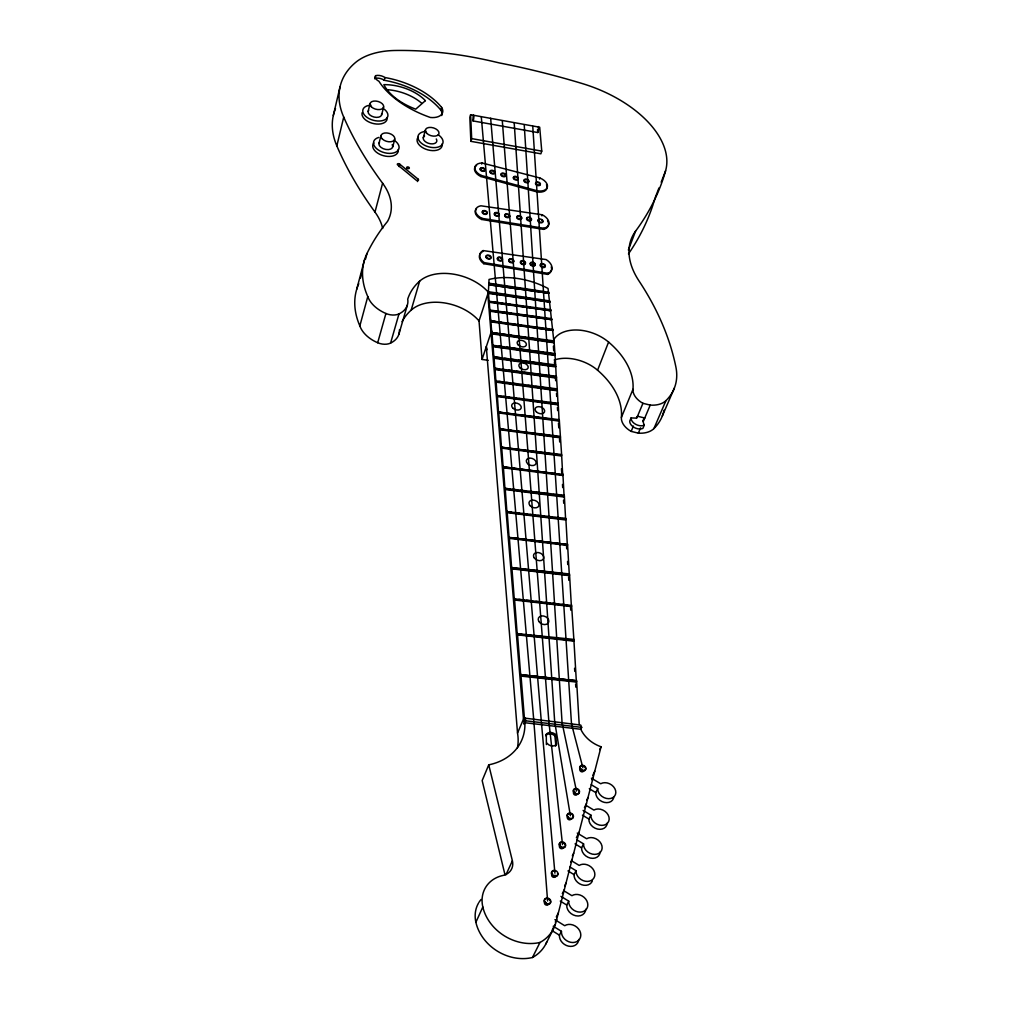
<?xml version="1.0" encoding="UTF-8"?>
<svg xmlns="http://www.w3.org/2000/svg" width="1009" height="1009" viewBox="0 0 1009 1009"><rect width="100%" height="100%" fill="white"/><g stroke="black" fill="none" stroke-linecap="round" stroke-linejoin="round"><path stroke-width="1.5" d="M488.949 284.185L488.999 283.214L548.732 292.257L548.846 293.253L488.76 284.74L548.846 293.253M333.311 115.505L340.033 86.85M382.688 228.425A75.259 47.133 13.8 0 0 374.982 212.092A479.767 263.349 22.2 0 1 336.829 145.889L343.716 117.094A122.253 70.315 16.6 0 1 355.66 62.394A74.918 42.769 15.8 0 1 395.515 50.475A274.171 167.608 17.5 0 1 493.628 61.587L499.745 63.012A585.106 400.359 19.5 0 1 582.483 83.621A101.102 57.702 18.7 0 1 665.599 170.773L661.172 182.225M374.743 78.816A7.177 4.074 15.1 0 1 374.97 78.387L375.651 75.65A7.517 4.263 15.1 0 1 384.921 77.529A67.111 39.01 15.2 0 1 441.627 107.421L440.857 110.132A14.858 8.551 16 0 1 441.753 115.543M368.134 111.356L370.076 103.574M440.857 110.132A67.023 39.036 15.2 0 0 384.227 80.266L384.921 77.529M381.642 114.799L383.634 107.042M378.98 143.417L380.986 135.61M504.954 874.652L482.163 780.575L488.734 764.847A60.515 47.688 22.9 0 0 524.857 722.721L580.806 729.267A28.681 21.883 27.9 0 0 601.049 746.761L555.745 923.058A44.232 37.005 31.2 0 1 539.979 942.456L532.437 957.516A43.299 36.349 31.9 0 1 475.882 922.289A34.293 28.87 31.6 0 1 478.506 903.118M374.982 212.092L382.6 183.222A485.405 261.255 22.1 0 1 343.716 117.094M392.715 146.898L394.771 139.103M356.732 289.217L364.463 259.981M360.427 278.282L361.588 273.906M365.46 259.3L367.011 253.461A389.323 247.899 24.1 0 1 387.481 221.463A76.255 46.893 13.9 0 0 382.6 183.222M473.07 120.929C474.974 116.401 472.729 110.46 473.07 120.929L537.772 132.532A3.759 0.719 -79.8 0 0 538.541 128.408A3.759 0.719 -79.8 0 0 538.112 126.604M399.123 166.611L399.766 164.215A1.387 0.832 15.6 0 0 397.861 163.723A1.387 0.832 15.6 0 0 397.596 164.871L416.074 180.081A1.463 0.883 16 0 0 418.104 180.447A1.463 0.883 16 0 0 418.117 179.161L399.766 164.215M399.438 329.792A28.202 18.603 15.5 0 1 390.597 343.085A12.537 8.299 15.8 0 1 377.694 342.745A30.447 20.029 15.9 0 1 359.847 325.894L367.781 296.583A109.817 70.012 17.7 0 1 367.011 253.461M423.276 137.766L425.407 130.035M417.449 181.557L418.117 179.161M377.694 342.745L385.917 313.496A30.875 19.953 16 0 1 367.781 296.583M390.597 343.085L398.984 313.9A28.593 18.54 15.6 0 0 407.712 299.194A88.981 57.601 18.4 0 1 419.656 281.145A42.466 27.306 17.4 0 1 488.381 292.282L489.037 279.443A62.217 39.919 19 0 1 548.051 288.46L553.878 341.458L550.763 341.017M398.921 334.143L407.371 305.021M402.049 321.669A87.783 57.828 18.4 0 1 411.168 310.141L419.656 281.145M470.623 114.736L469.828 117.448L470.862 141.336L540.874 153.809L541.757 151.123L539.701 127.235L470.623 114.736L471.67 138.611L470.862 141.336M481.684 164.076L482.025 162.979L539.903 177.988A11.238 6.634 18.4 0 1 547.408 186.892A11.238 6.634 18.4 0 1 537.431 190.852L481.217 175.44A11.149 6.596 17.3 0 1 474.798 167.696A11.149 6.596 17.3 0 1 482.025 162.979M546.474 184.723A11.225 6.634 18.4 0 1 537.078 191.937L480.877 176.525L481.217 175.44M481.684 219.47L482.025 218.373A11.061 6.722 17.6 0 1 475.516 211.158A11.061 6.722 17.6 0 1 480.902 205.798L542.274 214.791A12.209 7.378 18.6 0 1 543.939 228.274L543.561 229.358L481.684 219.47A11.061 6.722 17.6 0 1 476.475 208.8M482.781 251.682L483.134 250.585L546.109 259.578A13.231 8.198 19 0 1 547.963 273.313L547.584 274.398L483.816 263.715A12.512 7.795 17.9 0 1 481.697 252.326M483.816 263.715L484.169 262.617A12.512 7.795 17.9 0 1 483.134 250.585M488.179 360.327L482.037 359.456L479.035 320.938L488.558 291.727L549.703 300.934L549.829 302.069L488.47 293.417L488.558 291.727M489.315 300.72L489.226 302.309L550.788 310.747L550.674 309.725L489.138 301.275L488.47 293.417M490.059 309.498L489.983 311.264L551.784 319.689L551.671 318.667L489.869 310.053L489.226 302.309M495.419 321.442L490.778 320.761L552.869 329.35L552.995 330.46L490.878 321.884L490.967 320.206M539.55 179.06L539.903 177.988M537.078 191.937L537.431 190.852M482.037 359.456L491.623 330.725M491.963 331.999L492.846 345.292L554.912 353.528L554.067 340.916L491.774 332.554L490.878 321.884M553.146 376.445L556.211 376.874L555.669 364.968L493.817 356.833L493.035 344.737M541.909 215.876L542.274 214.791M497.866 368.714L494.788 368.285L494.006 356.278M494.788 368.285L556.426 376.319L557.258 388.894L495.86 380.973L494.978 367.73M500.212 395.982L497.096 395.553L496.05 380.418M497.096 395.553L558.204 403.335L559.087 420.261L555.972 419.845M515.574 414.384L498.484 412.076L497.286 394.998M498.484 412.076L559.289 419.706L560.399 436.367L499.909 428.875L511.941 430.49M499.909 428.875L498.686 411.521M504.525 447.63L501.448 447.227L500.098 428.321M501.448 447.227L561.609 454.554L562.669 474.545L503.113 466.839L501.65 446.672M550.674 309.725L547.42 309.826M509.595 488.949L504.929 488.356L503.314 466.284M504.929 488.356L564.308 495.331L565.608 518.967L562.518 518.588M511.525 512.231L506.896 511.651L505.131 487.801M555.669 364.968L554.912 353.528M506.896 511.651L565.835 518.412L567.298 544.456L509.066 537.356L507.098 511.096M548.631 402.604L558.002 403.89L557.258 388.894M511.84 567.121L514.249 598.841L571.334 605.438L569.517 573.982L511.626 567.676L509.268 536.801M628.355 250.03L635.607 231.111A549.173 307.114 10.9 0 0 665.599 170.773M561.609 454.554L560.399 436.367M655.081 197.991L658.953 187.964M664.023 410.196A80.644 52.872 21.2 0 1 653.908 428.585A24.771 16.308 22.5 0 1 638.356 433.151L631.155 431.385A17.683 11.667 22.7 0 1 621.393 417.411A77.63 51.711 20.4 0 0 597.58 370.215L608.578 342.076A35.378 22.816 20.8 0 0 553.752 339.655M560.966 495.482L564.081 495.886L562.896 474.003M521.767 634.144L517.188 633.639L514.476 598.287M517.188 633.639L573.856 639.403L576.303 680.659L520.657 674.68L517.415 633.084M509.141 538.339L566.226 545.301L567.588 544.923L567.525 543.901M566.175 574.159L569.29 574.537L567.588 544.923M621.393 417.411L632.971 389.31A78.715 51.535 20.3 0 0 608.578 342.076M524.566 720.136L520.884 674.126M631.066 417.94L629.73 421.144A8.198 5.411 22.7 0 0 634.283 427.513A8.198 5.411 22.7 0 0 642.884 428.421L644.246 425.218L642.746 420.728L644.764 418.016L637.511 416.238L636.111 418.104L631.066 417.94A8.211 5.411 22.7 0 0 635.632 424.297A8.211 5.411 22.7 0 0 644.246 425.218M631.155 431.385L633.387 426.075M636.616 418.369L642.935 403.31A17.935 11.629 22.6 0 1 632.971 389.31M638.356 433.151L640.601 427.854M643.401 421.22L650.225 405.101A25.111 16.245 22.4 0 0 665.94 400.636A81.754 52.67 21.1 0 0 675.879 366.948A393.497 263.135 13.7 0 0 639.025 280.969A92.992 55.432 22.4 0 1 635.607 231.111M517.466 747.719A59.96 47.637 23 0 0 517.529 733.051L524.251 717.311M573.856 639.403L571.561 604.883M525.386 718.206L523.86 721.776L524.15 724.361L525.676 720.804L525.386 718.206L580.768 725.067L581.688 727.375L580.806 729.267M653.908 428.585L665.94 400.636M662.333 415.948L674.378 388.049M546.285 734.325L545.68 735.675A6.243 4.868 26.5 0 1 554.874 735.826L555.492 734.464A6.243 4.868 26.5 0 0 546.285 734.325L546.399 744.554M579.216 724.664L576.555 680.116M475.882 922.289L482.819 906.99A34.634 28.946 31.1 0 1 502.987 875.459A16.207 13.432 28.5 0 0 512.383 860.778L488.734 764.847M555.366 746.092A5.726 4.465 26.6 0 0 555.845 745.487L556.463 744.125L555.492 734.464M505.963 874.765L512.383 860.778M599.699 749.586L601.049 746.761M592.75 775.416L594.768 771.229M591.942 779.755L593.292 776.98M586.645 800.364L587.995 797.577M584.451 807.641L586.481 803.479M613.825 796.669A9.497 7.441 29.9 0 1 604.378 802.395A9.497 7.441 29.9 0 1 595.789 792.595L597.744 788.609L591.224 784.712M576.379 837.735L579.09 832.211M607.178 823.155A9.623 7.631 30.6 0 1 597.58 829.07A9.623 7.631 30.6 0 1 588.903 819.056L590.858 815.083L583.101 810.416M572.355 855.884L573.717 853.135M570.753 862.102L572.116 859.353M600.128 851.974A9.775 7.832 31.5 0 1 590.366 858.079A9.775 7.832 31.5 0 1 581.588 847.837L583.555 843.877L577.009 839.917M564.636 885.864L566.011 883.115M562.316 893.621L564.372 889.509M592.397 880.882A9.901 8.022 32.3 0 1 581.701 884.742A9.901 8.022 32.3 0 1 574.058 874.626L576.025 870.691L569.934 866.971M556.3 916.954L558.368 912.868M555.303 922.163L556.678 919.439M552.276 929.907L555.051 924.421M545.793 944.033L553.424 928.961M585.788 909.235A10.052 8.249 33.4 0 1 575.698 915.756A10.052 8.249 33.4 0 1 566.73 905.048L568.71 901.125L560.941 896.358M578.762 939.417A10.204 8.463 34.6 0 1 568.496 946.152A10.204 8.463 34.6 0 1 559.427 935.192L561.42 931.307L553.235 926.249M523.747 675.008L528.388 675.513M533.017 676.005L537.658 676.509M542.3 677.001L546.928 677.506M553.121 678.162L556.211 678.502M560.853 678.994L565.481 679.498M570.123 679.99L574.764 680.495M520.997 675.525L576.644 681.504M520.77 676.08L576.404 682.046M526.332 634.661L530.911 635.166M535.489 635.683L540.067 636.2M544.633 636.704L549.211 637.221M553.79 637.726L558.368 638.243M562.934 638.747L567.512 639.265M517.516 634.283L573.932 640.589M517.289 634.838L573.692 641.131M518.878 599.384L523.507 599.914M526.597 600.267L531.226 600.809M535.855 601.339L540.483 601.868M545.1 602.411L549.728 602.941M552.818 603.294L557.447 603.836M562.076 604.366L566.705 604.908M514.565 599.447L571.636 606.031M514.35 600.002L571.409 606.586M525.676 720.804L581.688 727.375M514.741 568.054L519.408 568.609M522.536 568.975L527.202 569.53M531.882 570.085L536.561 570.64M539.676 571.018L544.356 571.573M549.022 572.128L553.701 572.683M556.817 573.049L561.496 573.604M511.929 568.269L569.593 575.105M511.714 568.824L569.366 575.66M513.657 537.911L516.722 538.289M521.325 538.844L525.916 539.411M528.981 539.777L533.584 540.345M536.649 540.723L542.779 541.467M545.844 541.833L550.435 542.401M555.038 542.956L559.629 543.523M562.707 543.889L565.772 544.267M509.356 537.784L566.453 544.746M506.972 512.648L565.683 519.963M514.615 512.61L519.257 513.19M522.347 513.568L526.975 514.149M530.066 514.54L534.707 515.12M537.797 515.498L543.977 516.267M547.067 516.658L551.709 517.239M554.799 517.617L559.427 518.197M507.186 512.093L565.898 519.408M512.711 489.352L517.377 489.945M520.493 490.336L525.159 490.929M529.839 491.522L532.954 491.925M536.056 492.316L540.736 492.909M543.851 493.313L548.518 493.906M553.184 494.498L556.3 494.889M505.232 488.961L564.384 496.478M505.03 489.516L564.157 497.033M506.165 467.243L510.743 467.835M513.795 468.226L518.386 468.819M521.439 469.21L526.017 469.803M529.069 470.207L533.66 470.799M536.712 471.19L548.934 472.767M551.986 473.171L558.091 473.953M503.39 467.205L562.959 474.911M503.188 467.772L562.732 475.466M501.523 448.11L561.445 455.98M507.603 448.034L519.9 449.648M522.965 450.052L527.581 450.657M530.658 451.073L535.262 451.679M538.339 452.082L542.943 452.688M546.02 453.091L558.318 454.706M501.725 447.555L561.66 455.437M515.057 430.893L519.723 431.524M522.839 431.94L527.505 432.558M530.62 432.975L557.069 436.506M500.174 429.203L560.462 437.238M499.985 429.758L560.247 437.792M518.689 414.8L552.869 419.416M498.749 412.366L559.352 420.551M498.56 412.921L559.137 421.094M503.34 396.411L509.583 397.256M512.711 397.685L515.839 398.114M518.954 398.542L523.646 399.186M526.761 399.614L531.453 400.258M534.581 400.674L537.696 401.103M540.824 401.532L545.503 402.175M497.361 395.969L558.28 404.306M497.172 396.524L558.065 404.861M502.469 369.357L505.534 369.786M508.612 370.215L513.215 370.858M516.293 371.287L519.358 371.716M523.961 372.359L527.039 372.788M531.642 373.431L534.72 373.86M537.784 374.289L542.388 374.932M545.465 375.361L548.543 375.789M495.091 368.979L556.501 377.555M494.889 369.534L556.3 378.098M498.925 381.402L501.978 381.818M506.568 382.461L509.633 382.878M512.686 383.306L517.276 383.937M521.867 384.58L524.92 384.997M527.984 385.425L531.037 385.842M535.628 386.485L538.692 386.901M541.745 387.33L546.336 387.961M550.927 388.591L553.991 389.02M495.369 357.047L499.985 357.703M504.614 358.346L507.691 358.788M510.768 359.217L513.858 359.645M518.475 360.301L521.565 360.743M524.642 361.172L529.271 361.827M532.348 362.256L535.426 362.685M540.055 363.341L543.132 363.77M546.222 364.211L550.838 364.867M494.133 357.665L555.757 366.343M493.943 358.22L555.555 366.898M499.039 346.163L502.129 346.604M506.77 347.26L509.86 347.701M512.95 348.143L516.04 348.584M520.682 349.24L523.772 349.682M526.875 350.123L529.965 350.564M534.606 351.22L537.696 351.662M540.786 352.103L543.876 352.532M548.518 353.2L551.62 353.642M493.149 346.1L555 354.891M492.96 346.655L554.799 355.433M496.151 381.553L557.346 390.231M495.961 382.108L557.132 390.773M494.877 332.995L497.979 333.449M502.646 334.118L505.749 334.559M508.851 335.001L511.954 335.455M516.608 336.123L519.723 336.565M522.826 337.006L525.929 337.46M530.583 338.116L533.685 338.57M536.801 339.011L539.903 339.453M544.557 340.121L547.66 340.575M492.064 333.311L554.155 342.202M491.887 333.865L553.954 342.757M490.16 310.709L551.784 319.689M492.203 301.729L495.268 302.17M498.332 302.624L502.936 303.305M506.001 303.747L510.604 304.428M513.669 304.869L516.747 305.323M519.812 305.777L522.876 306.219M525.941 306.673L530.545 307.354M533.61 307.795L536.674 308.25M539.752 308.704L544.343 309.372M489.403 301.754L550.788 310.747M498.509 321.896L501.612 322.363M504.702 322.817L507.792 323.271M512.433 323.952L515.536 324.419M518.626 324.873L521.729 325.327M524.819 325.781L529.46 326.475M532.55 326.929L535.653 327.383M538.743 327.837L543.384 328.53M546.474 328.984L549.577 329.438M491.055 321.329L552.995 330.46M494.498 310.734L497.576 311.188M502.192 311.882L505.269 312.336M508.359 312.803L511.437 313.257M514.514 313.711L519.13 314.404M522.221 314.858L525.298 315.312M528.375 315.779L539.159 317.381M542.237 317.835L546.853 318.529M493.414 284.462L498.005 285.156M501.069 285.61L511.79 287.237M514.842 287.704L524.037 289.091M527.102 289.558L531.693 290.251M534.757 290.718L537.822 291.185M540.874 291.651L543.939 292.106M491.433 292.749L494.486 293.203M497.551 293.669L500.603 294.123M503.655 294.59L506.72 295.044M511.298 295.738L514.35 296.192M517.415 296.659L520.467 297.113M523.52 297.579L534.228 299.181M537.28 299.648L540.332 300.102M544.923 300.796L547.975 301.262M488.646 292.862L549.829 302.069M566.226 545.301L567.361 545.465M482.025 218.373L543.939 228.274M484.169 262.617L547.963 273.313M471.67 138.611L541.757 151.123M642.935 403.31L650.225 405.101M591.4 778.191L600.708 783.753A9.522 7.441 29.8 0 1 614.834 788.609A9.522 7.441 29.8 0 1 608.692 798.687A9.522 7.441 29.8 0 1 597.744 788.609M589.294 788.71L595.789 792.595M585.939 805.321L593.885 810.088A9.649 7.631 30.5 0 1 608.187 815.007A9.649 7.631 30.5 0 1 601.932 825.375A9.649 7.631 30.5 0 1 590.858 815.083M582.445 815.171L588.903 819.056M577.262 833.068L586.645 838.744A9.787 7.832 31.4 0 1 601.15 843.726A9.787 7.832 31.4 0 1 594.755 854.396A9.787 7.832 31.4 0 1 583.555 843.877M575.054 843.877L581.588 847.837M571.573 860.791L579.166 865.407A9.926 8.034 32.2 0 1 593.86 870.464A9.926 8.034 32.2 0 1 587.352 881.425A9.926 8.034 32.2 0 1 576.025 870.691M567.966 870.918L574.058 874.626M563.917 890.796L571.914 895.689A10.077 8.249 33.3 0 1 586.822 900.823A10.077 8.249 33.3 0 1 580.175 912.111A10.077 8.249 33.3 0 1 568.71 901.125M560.272 901.075L566.73 905.048M554.925 919.678L564.699 925.707A10.229 8.476 34.4 0 1 579.809 930.903A10.229 8.476 34.4 0 1 573.011 942.52A10.229 8.476 34.4 0 1 561.42 931.307M552.44 930.866L559.427 935.192M582.887 767.811L571.498 723.92L532.765 126.289M486.969 349.77L486.3 346.692L517.529 733.051M576.492 791.081L562.076 722.759L524.226 124.75M570.375 815.713L554.698 721.851L514.199 122.947M562.518 844.596L548.82 721.12L502.305 120.815M554.874 735.826L555.845 745.487M554.912 873.163L541.215 720.174L490.651 118.255M537.507 129.53L537.772 132.532M481.306 117.044L533.685 719.24L547.597 900.949M489.983 311.264L490.778 320.761M487.788 294.098L523.482 719.102M553.411 346.163L553.714 350.88M554.446 361.878L554.647 365.018M555.48 377.593L555.682 380.734M556.501 393.308L556.716 396.449M557.435 407.447L557.636 410.587M558.469 423.162L558.784 427.879M559.503 438.877L559.705 442.018M561.458 468.731L561.773 473.448M562.492 484.446L562.707 487.587M563.527 500.161L563.741 503.302M566.528 545.73L566.73 548.871M567.55 561.445L567.764 564.586M568.584 577.148L568.799 580.301M570.552 607.014L570.753 610.155M574.575 668.299L574.789 671.439M575.609 684.001L575.811 687.154M554.181 360.024A34.899 22.904 20.8 0 1 597.58 370.215M546.701 942.129A43.791 36.904 31.6 0 1 532.437 957.516M539.979 942.456A43.728 36.45 31.4 0 1 482.819 906.99M479.098 902.147A34.293 28.87 31.6 0 1 481.116 899.448M336.829 145.889A120.765 70.807 16.6 0 1 335.505 108.631M411.168 310.141A41.899 27.42 17.4 0 1 479.035 320.938M398.984 313.9A12.713 8.274 15.9 0 1 385.917 313.496M654.702 199.29A542.274 309.069 10.7 0 1 653.517 203.187M653.1 204.486A542.274 309.069 10.7 0 1 628.468 253.877M359.847 325.894A108.354 70.315 17.6 0 1 358.775 283.731M383.319 108.543A12.89 7.492 15 0 1 383.546 120.323A12.89 7.492 15 0 1 364.489 115.089A12.89 7.492 15 0 1 370.934 105.138M381.642 113.714A6.975 4.049 15 0 1 373.986 117.031A6.975 4.049 15 0 1 368.613 110.397M387.103 117.511A12.877 7.492 15 0 1 374.162 123.716A12.877 7.492 15 0 1 362.168 112.68M386.384 89.637A37.913 21.958 15.4 0 1 421.661 103.221M374.97 78.387A7.504 4.276 15.1 0 1 384.227 80.266M442.131 143.858A12.915 7.58 16.1 0 1 427.854 149.887A12.915 7.58 16.1 0 1 418.104 137.287M438.259 134.815A12.928 7.58 16.2 0 1 438.89 146.847A12.928 7.58 16.2 0 1 419.769 141.601A12.928 7.58 16.2 0 1 425.836 131.41M436.279 138.965A6.987 4.099 16.1 0 1 433.807 143.694A6.987 4.099 16.1 0 1 425.104 141.474A6.987 4.099 16.1 0 1 424.575 135.975M528.338 180.813A2.447 1.45 18.2 0 1 526.875 182.78A2.447 1.45 18.2 0 1 523.986 180.535A2.447 1.45 18.2 0 1 527.43 180.107M517.289 177.647A2.459 1.45 18 0 1 516.785 179.98A2.459 1.45 18 0 1 513.329 178.139A2.459 1.45 18 0 1 516.192 177.067M538.352 182.679A2.447 1.45 18.4 0 1 539.878 185.252A2.447 1.45 18.4 0 1 535.993 184.571A2.447 1.45 18.4 0 1 537.129 182.465M483.034 168.415A2.459 1.45 17.3 0 1 484.686 170.786A2.459 1.45 17.3 0 1 481.179 170.761A2.459 1.45 17.3 0 1 480.751 168.402M504.941 174.406A2.459 1.45 17.7 0 1 504.223 176.752A2.459 1.45 17.7 0 1 500.943 174.633A2.459 1.45 17.7 0 1 504.424 174.078M493.956 171.606A2.459 1.45 17.5 0 1 493.414 173.926A2.459 1.45 17.5 0 1 489.97 172.098A2.459 1.45 17.5 0 1 492.871 171.025M480.877 176.525A11.137 6.596 17.3 0 1 476.589 165.438M542.401 220.757A2.51 1.513 18.7 0 1 541.694 222.775A2.51 1.513 18.7 0 1 538.352 221.627A2.51 1.513 18.7 0 1 539.058 219.609M541.467 220.025A2.51 1.513 18.7 0 1 541.997 220.366M529.46 217.906A2.51 1.513 18.5 0 1 530.999 220.58A2.51 1.513 18.5 0 1 527.026 219.899A2.51 1.513 18.5 0 1 528.212 217.692M520.278 216.721A2.51 1.513 18.3 0 1 521.325 219.041A2.51 1.513 18.3 0 1 518.046 219.054A2.51 1.513 18.3 0 1 517.012 216.733M517.365 216.468A2.51 1.513 18.3 0 1 519.685 216.456M499.064 214.64A2.522 1.526 17.8 0 1 496.403 216.14A2.522 1.526 17.8 0 1 494.687 213.391A2.522 1.526 17.8 0 1 498.799 214.223M485.833 211.587A2.522 1.526 17.5 0 1 486.149 214.299A2.522 1.526 17.5 0 1 482.277 212.609A2.522 1.526 17.5 0 1 485.228 211.322M508.208 214.854A2.51 1.526 18 0 1 508.725 217.515A2.51 1.526 18 0 1 504.828 216.178A2.51 1.526 18 0 1 506.985 214.438M547.546 220.731A12.196 7.378 18.6 0 1 543.561 229.358M543.22 264.358A2.573 1.589 19.1 0 1 544.923 267.07A2.573 1.589 19.1 0 1 541.051 266.754A2.573 1.589 19.1 0 1 541.354 264.219M534.303 263.526A2.573 1.602 18.8 0 1 533.799 266.111A2.573 1.602 18.8 0 1 530.166 264.156A2.573 1.602 18.8 0 1 533.156 262.908M523.381 261.394A2.573 1.602 18.6 0 1 524.957 264.207A2.573 1.602 18.6 0 1 520.884 263.513A2.573 1.602 18.6 0 1 522.094 261.18M512.862 260.183A2.573 1.602 18.4 0 1 512.131 262.794A2.573 1.602 18.4 0 1 508.687 260.511A2.573 1.602 18.4 0 1 512.332 259.83M500.969 258.052A2.586 1.602 18.1 0 1 501.309 260.902A2.586 1.602 18.1 0 1 497.349 259.174A2.586 1.602 18.1 0 1 500.35 257.787M490.904 257.774A2.586 1.614 17.9 0 1 488.268 258.985A2.586 1.614 17.9 0 1 485.909 256.652A2.586 1.614 17.9 0 1 488.961 255.845M490.109 256.475A2.586 1.614 17.9 0 1 490.525 256.879M551.267 266.88A13.218 8.198 19 0 1 547.584 274.398M556.463 744.125A5.739 4.465 26.6 0 1 547.004 743.204M583.555 770.46A1.904 1.488 28.4 0 1 582.18 771.835A1.904 1.488 28.4 0 1 580.074 770.586A1.904 1.488 28.4 0 1 580.717 768.77M441.627 107.421A14.883 8.551 16 0 1 430.402 117.485A79.27 44.459 16.3 0 1 378.93 81.275A7.189 4.074 15.1 0 1 375.651 75.65M398.227 149.559A13.092 7.769 15.3 0 1 383.47 155.701A13.092 7.769 15.3 0 1 373.86 142.912M394.368 140.39A13.117 7.757 15.3 0 1 395.49 152.283A13.117 7.757 15.3 0 1 376.597 148.664A13.117 7.757 15.3 0 1 378.829 137.413M392.224 144.615A7.088 4.2 15.3 0 1 385.854 149.458A7.088 4.2 15.3 0 1 379.447 142.408M581.84 769.615A1.904 1.488 28.4 0 1 581.436 769.312M584.652 766.815A3.153 2.459 28.4 0 1 584.526 770.75A3.153 2.459 28.4 0 1 580.011 769.148A3.153 2.459 28.4 0 1 581.701 765.781M582.47 765.781A3.153 2.459 28.4 0 1 583.997 766.323M577.173 793.717A1.93 1.526 29 0 1 575.622 795.13A1.93 1.526 29 0 1 573.541 793.566A1.93 1.526 29 0 1 574.739 791.888M576.871 789.177A3.191 2.522 28.9 0 1 578.838 793.49A3.191 2.522 28.9 0 1 573.856 792.872A3.191 2.522 28.9 0 1 575.294 788.988M575.42 792.91A1.93 1.526 28.9 0 1 575.016 792.607M574.701 792.242A1.93 1.526 28.9 0 1 574.398 791.397M571.044 818.766A1.955 1.551 29.6 0 1 568.609 819.573A1.955 1.551 29.6 0 1 567.55 817.126M572.708 815.259A3.229 2.573 29.6 0 1 571.094 819.018A3.229 2.573 29.6 0 1 567.058 815.915A3.229 2.573 29.6 0 1 570.766 813.759M571.523 814.124A3.229 2.573 29.6 0 1 572.191 814.629M563.236 847.207A1.98 1.602 30.4 0 1 561.799 848.708A1.98 1.602 30.4 0 1 559.617 847.383A1.98 1.602 30.4 0 1 560.31 845.428M564.372 843.461A3.279 2.649 30.4 0 1 564.195 847.674A3.279 2.649 30.4 0 1 559.516 846.009A3.279 2.649 30.4 0 1 561.319 842.376M562.114 842.376A3.279 2.649 30.4 0 1 563.703 842.931M560.462 845.365A1.98 1.602 30.4 0 1 560.373 844.924M555.429 875.333A2.005 1.64 31.3 0 1 554.37 877.288A2.005 1.64 31.3 0 1 551.923 876.127A2.005 1.64 31.3 0 1 552.566 873.971M557.561 873.378A3.317 2.712 31.2 0 1 556.022 876.518A3.317 2.712 31.2 0 1 552.037 875.093A3.317 2.712 31.2 0 1 552.2 871.461M552.831 871.082A3.317 2.712 31.2 0 1 555.215 871.082M554.635 875.459A2.005 1.64 31.2 0 1 554.143 875.345M550.422 901.113A3.368 2.787 32.2 0 1 548.328 904.442A3.368 2.787 32.2 0 1 544.292 901.92A3.368 2.787 32.2 0 1 546.386 898.578M548.051 898.767A3.368 2.787 32.2 0 1 550.069 900.369M548.366 903.534A2.031 1.677 32.2 0 1 546.865 905.111A2.031 1.677 32.2 0 1 544.646 903.749A2.031 1.677 32.2 0 1 545.364 901.68M546.462 902.916A2.043 1.69 32.2 0 1 546.046 902.588M425.394 100.66L415.733 109.161A49.605 28.05 16 0 1 383.836 84.642A37.989 21.933 15.4 0 1 425.394 100.66M371.426 106.891A7 4.036 15 0 0 383.168 108.001A7 4.036 15 0 0 375.953 101.064A7 4.036 15 0 0 371.426 106.891M426.87 133.415A7.013 4.086 16.2 0 0 438.562 134.487A7.013 4.086 16.2 0 0 431.158 127.437A7.013 4.086 16.2 0 0 426.87 133.415M407.068 168.2A1.362 0.82 15.8 0 0 409.301 168.226A1.362 0.82 15.8 0 0 407.699 166.914A1.362 0.82 15.8 0 0 407.068 168.2M382.386 139.04A7.113 4.187 15.3 0 0 394.305 140.112A7.113 4.187 15.3 0 0 386.926 132.961A7.113 4.187 15.3 0 0 382.386 139.04M536.46 184.281A2.447 1.45 18.4 0 0 540.357 184.294A2.447 1.45 18.4 0 0 537.305 181.923A2.447 1.45 18.4 0 0 536.46 184.281M524.932 181.456A2.447 1.45 18.2 0 0 528.842 181.469A2.447 1.45 18.2 0 0 525.79 179.097A2.447 1.45 18.2 0 0 524.932 181.456M514.249 178.669A2.459 1.45 18 0 0 518.172 178.681A2.459 1.45 18 0 0 515.132 176.31A2.459 1.45 18 0 0 514.249 178.669M501.877 175.415A2.459 1.45 17.7 0 0 505.812 175.44A2.459 1.45 17.7 0 0 502.785 173.069A2.459 1.45 17.7 0 0 501.877 175.415M490.878 172.615A2.459 1.45 17.5 0 0 494.826 172.627A2.459 1.45 17.5 0 0 491.799 170.269A2.459 1.45 17.5 0 0 490.878 172.615M481.028 169.991A2.459 1.45 17.3 0 0 484.976 170.017A2.459 1.45 17.3 0 0 481.961 167.658A2.459 1.45 17.3 0 0 481.028 169.991M538.945 221.488A2.51 1.513 18.7 0 0 542.93 221.463A2.51 1.513 18.7 0 0 539.802 219.003A2.51 1.513 18.7 0 0 538.945 221.488M527.505 219.621A2.51 1.513 18.5 0 0 531.503 219.596A2.51 1.513 18.5 0 0 528.388 217.149A2.51 1.513 18.5 0 0 527.505 219.621M517.705 218.171A2.51 1.513 18.3 0 0 521.716 218.158A2.51 1.513 18.3 0 0 518.601 215.699A2.51 1.513 18.3 0 0 517.705 218.171M505.61 216.304A2.51 1.526 18 0 0 509.633 216.292A2.51 1.526 18 0 0 506.531 213.832A2.51 1.526 18 0 0 505.61 216.304M495.242 214.93A2.522 1.526 17.8 0 0 499.291 214.917A2.522 1.526 17.8 0 0 496.188 212.458A2.522 1.526 17.8 0 0 495.242 214.93M483.172 213.038A2.522 1.526 17.5 0 0 487.233 213.013A2.522 1.526 17.5 0 0 484.131 210.553A2.522 1.526 17.5 0 0 483.172 213.038M540.824 265.808A2.573 1.589 19.1 0 0 545.112 266.515A2.573 1.589 19.1 0 0 542.766 263.652A2.573 1.589 19.1 0 0 540.824 265.808M531.15 264.762A2.573 1.602 18.8 0 0 535.249 264.711A2.573 1.602 18.8 0 0 532.046 262.151A2.573 1.602 18.8 0 0 531.15 264.762M521.363 263.235A2.573 1.602 18.6 0 0 525.475 263.185A2.573 1.602 18.6 0 0 522.284 260.625A2.573 1.602 18.6 0 0 521.363 263.235M509.671 261.407A2.586 1.602 18.4 0 0 513.795 261.356A2.586 1.602 18.4 0 0 510.604 258.796A2.586 1.602 18.4 0 0 509.671 261.407M498.282 259.628A2.586 1.602 18.1 0 0 502.419 259.578A2.586 1.602 18.1 0 0 499.241 257.018A2.586 1.602 18.1 0 0 498.282 259.628M486.855 257.699A2.586 1.614 17.9 0 0 491.017 257.648A2.586 1.614 17.9 0 0 487.839 255.075A2.586 1.614 17.9 0 0 486.855 257.699M518.386 345.141A4.78 3.115 19.2 0 0 526.206 345.355A4.78 3.115 19.2 0 0 520.707 340.247A4.78 3.115 19.2 0 0 518.386 345.141M536.422 411.912A4.944 3.317 20.3 0 0 544.469 412.05A4.944 3.317 20.3 0 0 538.743 406.64A4.944 3.317 20.3 0 0 536.422 411.912M512.95 408.241A4.957 3.342 19.7 0 0 521.048 408.38A4.957 3.342 19.7 0 0 515.359 402.969A4.957 3.342 19.7 0 0 512.95 408.241M527.644 463.673A5.095 3.519 20.7 0 0 535.943 463.749A5.095 3.519 20.7 0 0 530.078 458.086A5.095 3.519 20.7 0 0 527.644 463.673M530.343 505.925A5.209 3.67 21.3 0 0 538.806 505.938A5.209 3.67 21.3 0 0 532.802 500.073A5.209 3.67 21.3 0 0 530.343 505.925M534.102 557.687A5.348 3.859 22.3 0 0 543.031 559.465A5.348 3.859 22.3 0 0 538.756 552.617A5.348 3.859 22.3 0 0 534.102 557.687M538.856 621.456A5.512 4.099 23.5 0 0 548.064 623.247A5.512 4.099 23.5 0 0 543.637 616.007A5.512 4.099 23.5 0 0 538.856 621.456M520.114 367.932A4.843 3.191 19.5 0 0 528.022 368.134A4.843 3.191 19.5 0 0 522.448 362.912A4.843 3.191 19.5 0 0 520.114 367.932M580.402 768.82A3.153 2.459 28.4 0 0 585.598 769.489A3.153 2.459 28.4 0 0 582.723 765.251A3.153 2.459 28.4 0 0 580.402 768.82M573.957 792.115A3.191 2.522 28.9 0 0 579.229 792.771A3.191 2.522 28.9 0 0 576.328 788.458A3.191 2.522 28.9 0 0 573.957 792.115M567.815 816.786A3.229 2.573 29.6 0 0 573.15 817.441A3.229 2.573 29.6 0 0 570.224 813.027A3.229 2.573 29.6 0 0 567.815 816.786M559.919 845.706A3.279 2.649 30.4 0 0 565.317 846.349A3.279 2.649 30.4 0 0 562.366 841.834A3.279 2.649 30.4 0 0 559.919 845.706M552.137 874.336A3.33 2.712 31.2 0 0 557.624 874.98A3.33 2.712 31.2 0 0 554.647 870.351A3.33 2.712 31.2 0 0 552.137 874.336M544.557 901.39A3.368 2.787 32.2 0 0 549.993 903.32A3.368 2.787 32.2 0 0 548.303 898.237A3.368 2.787 32.2 0 0 544.557 901.39"/></g></svg>
